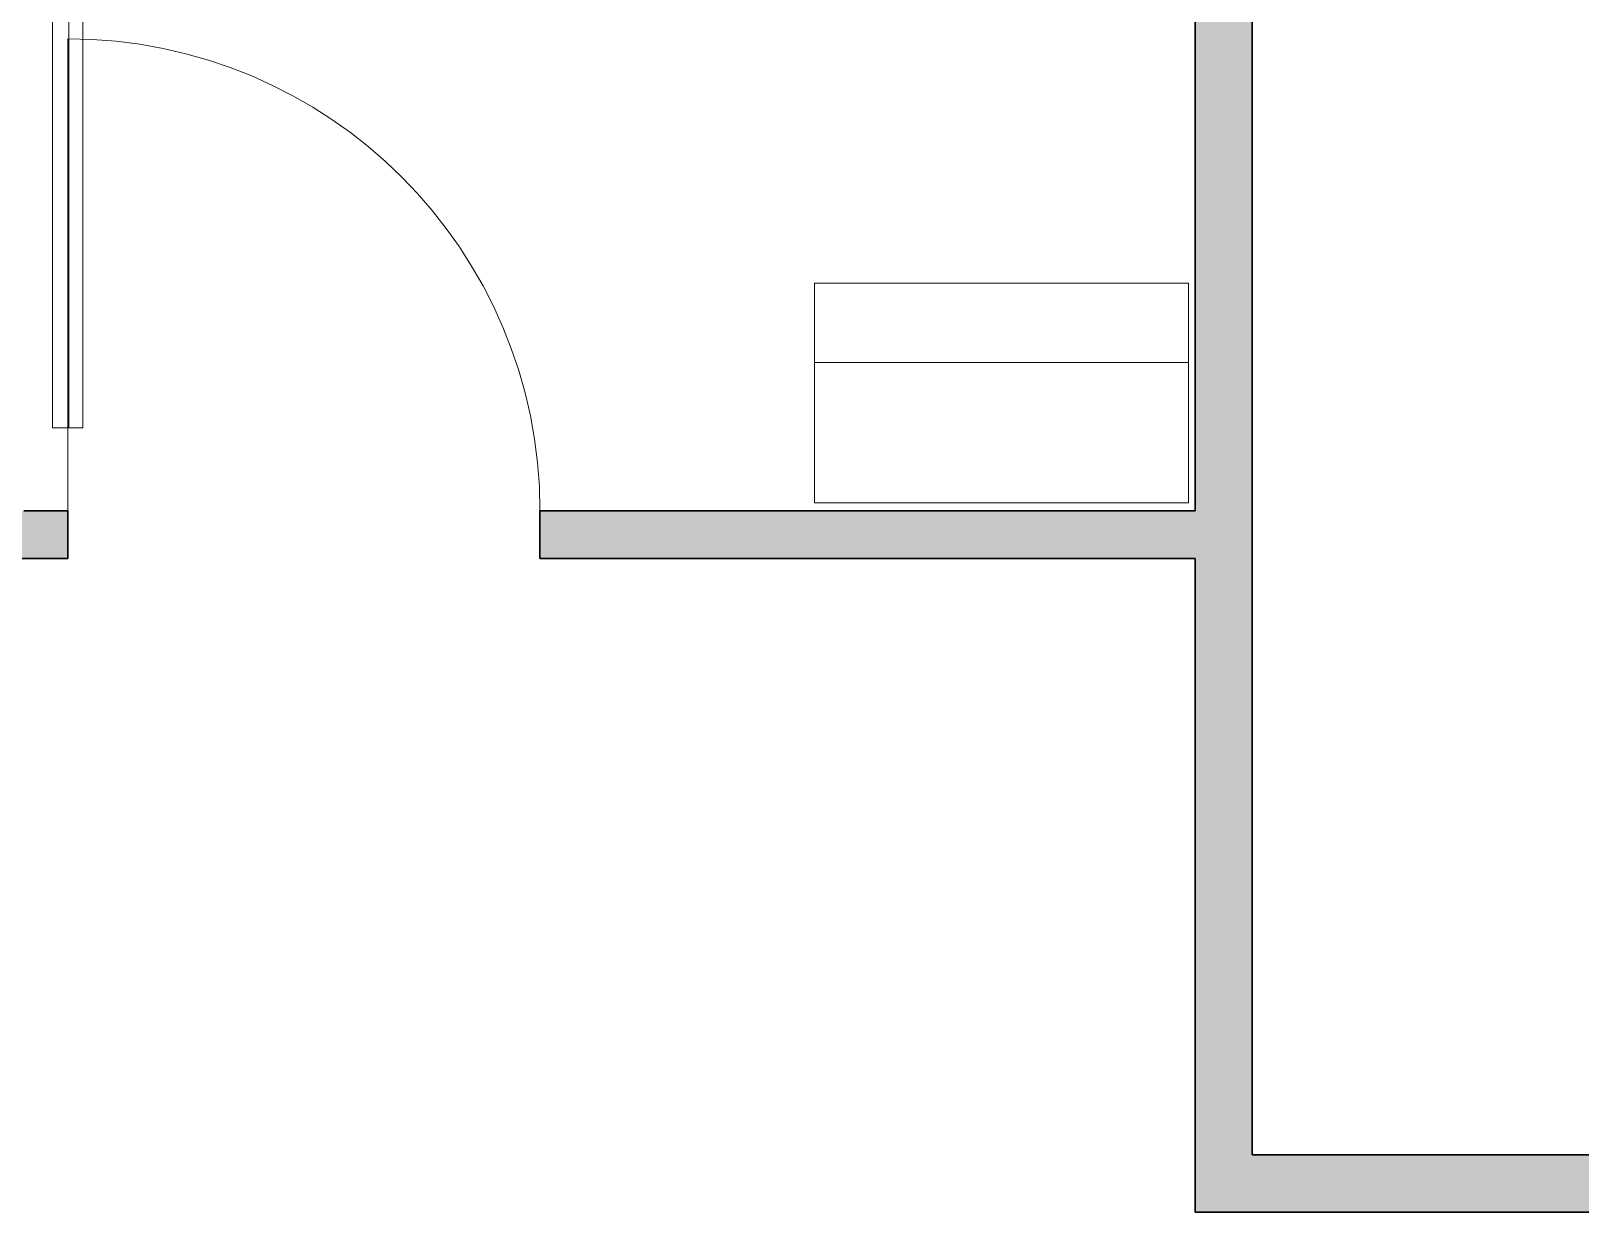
# Model space of a CAD drawing. Header units: millimetres. Extents: x 155927 to 295199, y -4084 to 97293.
# Drawn here: x 165011 to 168326, y 28408 to 30934 of the extents above; entities that cross this region are included whole.
import ezdxf

# ---------------------------------------------------------------- set-up
doc = ezdxf.new("R2010")
doc.units = ezdxf.units.MM
doc.header["$MEASUREMENT"] = 0
for name, color, linetype, lineweight in [('A-DOOR', 4, 'CONTINUOUS', 9), ('A-WALL-PATT', 7, 'CONTINUOUS', 9), ('I-FURN', 8, 'CONTINUOUS', 9), ('I-WALL', 7, 'CONTINUOUS', 9)]:
    doc.layers.add(name, color=color, linetype=linetype, lineweight=lineweight)

msp = doc.modelspace()

# ---------------------------------------------------------------- hatches: boundary and pattern name
at = {"layer": 'A-WALL-PATT'}
h = msp.add_hatch(color=256, dxfattribs=at)
h.paths.add_polyline_path([(167502.4, 28407.6), (167624.4, 28407.6), (167624.4, 33185.6), (167502.4, 33185.6), (167502.4, 28808.1)], flags=0)
h.paths.add_polyline_path([(167624.4, 34095.6), (167624.4, 34245.6), (167502.4, 34245.6), (167502.4, 34095.6)], flags=0)
h = msp.add_hatch(color=256, dxfattribs=at)
h.paths.add_polyline_path([(167342.3, 29805.6), (167502.4, 29805.6), (167502.4, 29907.6), (166100.3, 29907.6), (166100.3, 29805.6)], flags=0)
h.paths.add_polyline_path([(164753.3, 29805.6), (165090.3, 29805.6), (165090.3, 29907.6), (164753.3, 29907.6)], flags=0)
h.paths.add_polyline_path([(162121.3, 29805.6), (163743.3, 29805.6), (163743.3, 29907.6), (162121.3, 29907.6)], flags=0)
h.paths.add_polyline_path([(161111.3, 29805.6), (161111.3, 29907.6), (159471.3, 29907.6), (159471.3, 29805.6), (160738.5, 29805.6)], flags=0)
h.paths.add_polyline_path([(158461.3, 29805.6), (158461.3, 29907.6), (156862.8, 29907.6), (156862.8, 29805.6), (157736.8, 29805.6)], flags=0)
msp.add_hatch(color=256, dxfattribs=at).paths.add_polyline_path([(168661.9, 28407.6), (168796.4, 28407.6), (168796.4, 28529.6), (167624.4, 28529.6), (167624.4, 28407.6), (168624.4, 28407.6)], flags=0)

# ---------------------------------------------------------------- linework, layer by layer
at = {"layer": 'A-DOOR'}
msp.add_line((165090.3, 29907.6), (165090.3, 30917.6), dxfattribs=at)
msp.add_arc((165090.3, 29907.6), 1010, 0, 90, dxfattribs=at)
at = {"layer": 'I-FURN'}
for p, q in [((165056.9, 32485.2), (165056.9, 30085.2)), ((165091.9, 30085.2), (165091.9, 32485.2)), ((165091.9, 30085.2), (165091.9, 32485.2)), ((165121.9, 32485.2), (165121.9, 30085.2)), ((167488, 30395.2), (166688, 30395.2)), ((166688, 30395.2), (166688, 30225.2)), ((167488, 30225.2), (167488, 30395.2)), ((167488, 30225.2), (166688, 30225.2)), ((166688, 30225.2), (166688, 29925.2)), ((167488, 29925.2), (167488, 30225.2)), ((165056.9, 30085.2), (165091.9, 30085.2)), ((165121.9, 30085.2), (165091.9, 30085.2)), ((166688, 29925.2), (167488, 29925.2))]:
    msp.add_line(p, q, dxfattribs=at)
at = {"layer": 'I-WALL', "lineweight": 30}
for p, q in [((167502.4, 33185.6), (167502.4, 29907.6)), ((167624.4, 28529.6), (167624.4, 33185.6)), ((165090.3, 29907.6), (164995.7, 29907.6)), ((165090.3, 29805.6), (165090.3, 29907.6)), ((167502.4, 29907.6), (166100.3, 29907.6)), ((166100.3, 29907.6), (166100.3, 29805.6)), ((164753.3, 29805.6), (165090.3, 29805.6)), ((166100.3, 29805.6), (167502.4, 29805.6)), ((167502.4, 29805.6), (167502.4, 28407.6)), ((168674.4, 28529.6), (167624.4, 28529.6)), ((167502.4, 28407.6), (167624.4, 28407.6)), ((167624.4, 28407.6), (168624.4, 28407.6))]:
    msp.add_line(p, q, dxfattribs=at)

doc.saveas('drawing.dxf')
